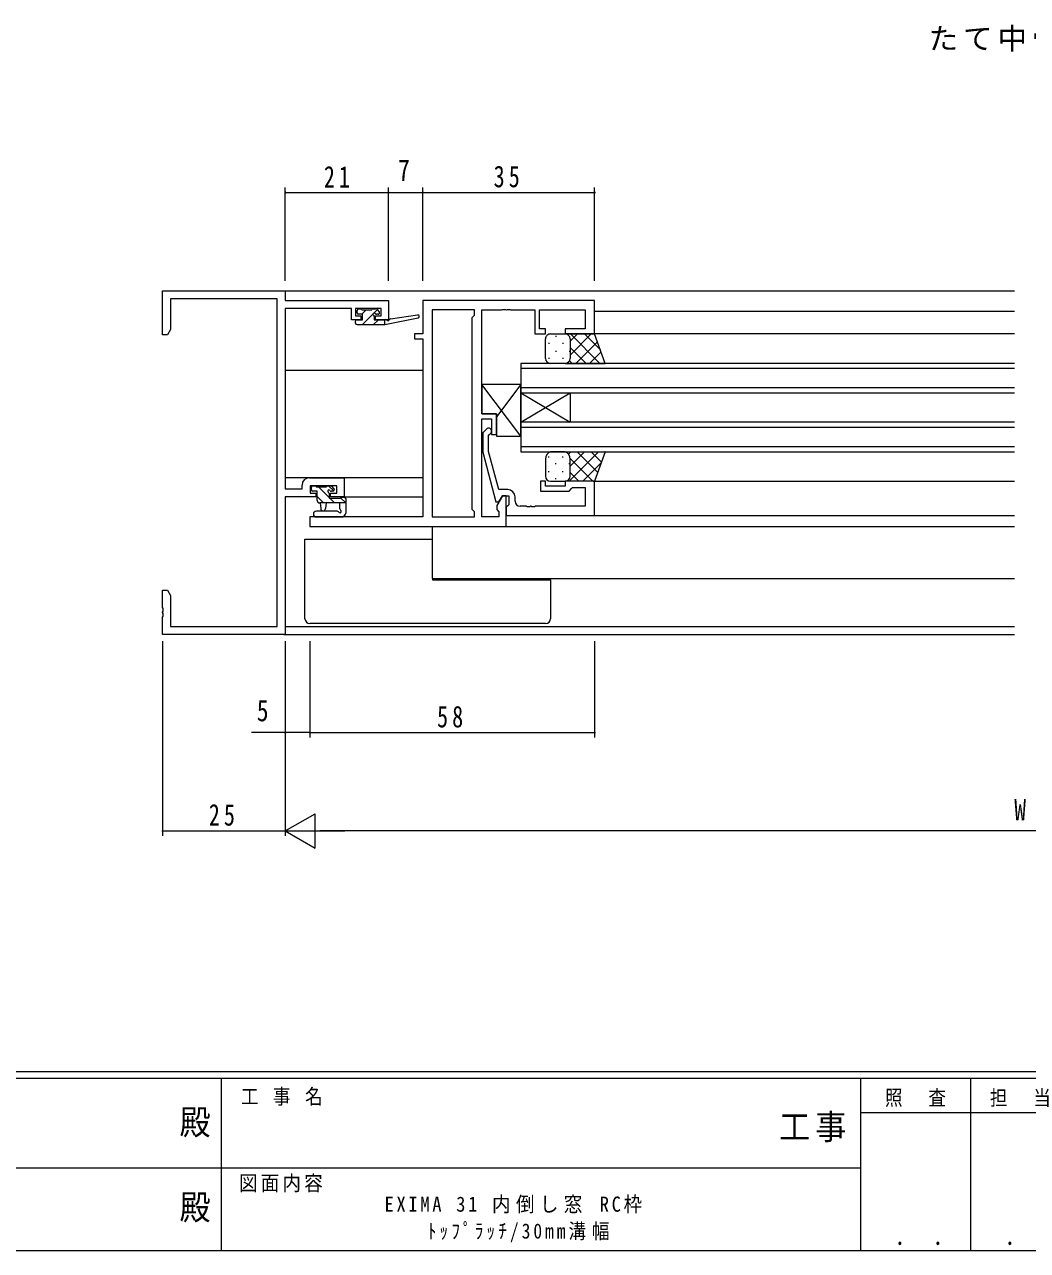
# Model space of a CAD drawing. Units: millimetres on the paper. Extents: x -397 to 397, y -282 to 282.
# Drawn here: x -49 to 155.3, y -282.1 to -32.4 of the extents above; entities that cross this region are included whole.
import ezdxf
from ezdxf.enums import TextEntityAlignment as Align

# ---------------------------------------------------------------- set-up
doc = ezdxf.new("R2010")
doc.units = ezdxf.units.MM
for name, color, linetype, lineweight in [('0-1_YKK_ZWAK', 7, 'Continuous', 18), ('0-3_YKK_11', 7, 'Continuous', 18), ('0-4_YKK_12', 2, 'Continuous', 18), ('0-5_YKK_13', 4, 'Continuous', 18), ('0-7_YKK_D', 6, 'Continuous', 18)]:
    doc.layers.add(name, color=color, linetype=linetype, lineweight=lineweight)
doc.layers.add('0-2_USER1', color=7, linetype='Continuous')
doc.styles.add('ＭＳ ゴシック', font='')
doc.styles.get('ＭＳ ゴシック').set_extended_font_data('MS Gothic')

msp = doc.modelspace()

# ---------------------------------------------------------------- linework, layer by layer
at = {"layer": '0-1_YKK_ZWAK'}
for p, q in [((376.092, -245.7), (-393.908, -245.7)), ((338.292, -247.1), (-393.908, -247.1)), ((-8.908, -247.1), (-8.908, -282.1)), ((121.292, -247.1), (121.292, -282.1)), ((143.692, -247.1), (143.692, -282.1)), ((189.476, -254.099), (121.292, -254.099)), ((-136.308, -265.299), (-7.508, -265.299)), ((-7.508, -265.299), (121.292, -265.299)), ((-393.908, -282.1), (338.292, -282.1))]:
    msp.add_line(p, q, dxfattribs=at)
at = {"layer": '0-3_YKK_11'}
for p, q in [((-20.856, -86.651), (4.144, -86.651)), ((-20.856, -95.651), (-20.856, -86.651)), ((4.144, -86.651), (4.144, -88.651)), ((-19.226, -88.281), (-19.226, -94.559)), ((2.514, -88.281), (-19.226, -88.281)), ((2.514, -155.021), (2.514, -88.281)), ((4.144, -88.651), (25.144, -88.651)), ((25.144, -88.651), (25.144, -92.551)), ((32.144, -88.651), (32.144, -95.451)), ((67.144, -88.651), (32.144, -88.651)), ((67.144, -95.451), (67.144, -88.651)), ((4.144, -90.281), (4.144, -127.021)), ((17.644, -90.281), (4.144, -90.281)), ((17.644, -92.551), (17.644, -90.281)), ((18.444, -90.281), (18.444, -91.751)), ((23.644, -90.281), (18.444, -90.281)), ((18.444, -91.751), (19.544, -91.751)), ((19.544, -91.751), (19.544, -92.551)), ((22.544, -91.751), (23.644, -91.751)), ((22.544, -92.551), (22.544, -91.751)), ((23.644, -91.751), (23.644, -90.281)), ((34.074, -90.581), (34.074, -132.721)), ((42.644, -90.581), (34.074, -90.581)), ((34.074, -90.581), (34.074, -132.721)), ((42.214, -92.081), (42.644, -91.651)), ((42.214, -131.221), (42.214, -92.081)), ((42.644, -91.651), (42.644, -90.581)), ((44.144, -90.581), (48.186, -90.581)), ((44.144, -111.751), (44.144, -90.581)), ((48.186, -90.581), (48.37, -90.461)), ((48.37, -90.461), (48.919, -90.461)), ((48.919, -90.461), (49.103, -90.581)), ((49.103, -90.581), (49.186, -90.581)), ((49.186, -90.581), (49.37, -90.461)), ((49.37, -90.461), (49.919, -90.461)), ((49.919, -90.461), (50.103, -90.581)), ((50.103, -90.581), (54.944, -90.581)), ((54.944, -90.581), (54.944, -95.451)), ((55.944, -90.581), (65.214, -90.581)), ((55.944, -94.451), (55.944, -90.581)), ((65.214, -90.581), (65.214, -94.451)), ((-19.226, -94.559), (-19.856, -95.651)), ((19.544, -92.551), (17.644, -92.551)), ((25.144, -92.551), (22.544, -92.551)), ((57.144, -94.451), (55.944, -94.451)), ((57.144, -95.451), (57.144, -94.451)), ((61.144, -94.451), (61.144, -95.451)), ((65.214, -94.451), (61.144, -94.451)), ((-19.856, -95.651), (-20.856, -95.651)), ((30.444, -95.451), (30.444, -96.451)), ((32.144, -95.451), (30.444, -95.451)), ((30.444, -96.451), (32.144, -96.451)), ((32.144, -96.451), (32.144, -132.721)), ((54.944, -95.451), (57.144, -95.451)), ((61.144, -95.451), (67.144, -95.451)), ((47.144, -111.751), (44.144, -111.751)), ((47.144, -115.951), (47.144, -111.751)), ((44.144, -112.751), (46.144, -112.751)), ((44.144, -132.721), (44.144, -112.751)), ((45.12, -114.827), (44.344, -115.602)), ((46.144, -112.751), (46.144, -115.951)), ((44.344, -115.602), (44.344, -119.548)), ((45.544, -116.1), (45.969, -115.675)), ((45.544, -119.39), (45.544, -116.1)), ((46.144, -115.951), (47.144, -115.951)), ((44.344, -119.548), (47.052, -129.651)), ((47.624, -127.151), (45.544, -119.39)), ((9.044, -124.751), (16.144, -124.751)), ((16.144, -124.751), (16.144, -128.651)), ((4.144, -127.021), (7.544, -127.021)), ((7.544, -127.021), (7.544, -126.251)), ((9.174, -126.381), (9.174, -127.851)), ((14.644, -126.381), (9.174, -126.381)), ((14.644, -127.851), (14.644, -126.381)), ((49.444, -127.151), (47.624, -127.151)), ((56.144, -125.451), (56.144, -127.451)), ((57.144, -125.451), (56.144, -125.451)), ((57.144, -126.451), (57.144, -125.451)), ((61.144, -126.451), (57.144, -126.451)), ((61.144, -125.451), (61.144, -126.451)), ((67.144, -125.451), (61.144, -125.451)), ((61.944, -127.451), (62.444, -126.951)), ((62.444, -126.951), (62.644, -126.751)), ((62.644, -126.751), (65.214, -126.751)), ((65.214, -126.751), (65.214, -130.521)), ((67.144, -132.451), (67.144, -125.451)), ((4.144, -128.651), (4.144, -156.651)), ((10.344, -128.651), (4.144, -128.651)), ((9.174, -127.851), (10.344, -127.851)), ((10.344, -127.851), (10.344, -128.651)), ((13.344, -127.851), (14.644, -127.851)), ((13.344, -128.651), (13.344, -127.851)), ((16.144, -128.651), (13.344, -128.651)), ((47.052, -129.651), (47.652, -129.651)), ((48.344, -128.451), (47.214, -130.408)), ((47.652, -129.651), (48.344, -128.451)), ((48.344, -128.451), (49.644, -128.451)), ((49.144, -128.451), (48.344, -128.451)), ((49.144, -134.651), (49.144, -128.451)), ((49.644, -128.451), (49.644, -130.251)), ((50.944, -129.521), (50.944, -128.651)), ((56.144, -127.451), (61.944, -127.451)), ((42.644, -131.651), (42.214, -131.221)), ((42.644, -132.721), (42.644, -131.651)), ((47.214, -130.408), (47.214, -131.221)), ((47.214, -131.221), (47.644, -131.651)), ((47.644, -131.651), (47.644, -132.721)), ((49.444, -130.451), (49.144, -130.751)), ((49.144, -130.751), (49.144, -132.451)), ((49.644, -130.251), (49.444, -130.451)), ((53.186, -130.521), (51.944, -130.521)), ((53.37, -130.641), (53.186, -130.521)), ((53.919, -130.641), (53.37, -130.641)), ((54.103, -130.521), (53.919, -130.641)), ((54.186, -130.521), (54.103, -130.521)), ((54.37, -130.641), (54.186, -130.521)), ((54.919, -130.641), (54.37, -130.641)), ((55.103, -130.521), (54.919, -130.641)), ((65.214, -130.521), (55.103, -130.521)), ((9.144, -132.721), (9.144, -134.651)), ((32.144, -132.721), (9.144, -132.721)), ((9.144, -134.651), (49.144, -134.651)), ((34.074, -132.721), (42.644, -132.721)), ((47.644, -132.721), (44.144, -132.721)), ((49.144, -132.451), (67.144, -132.451)), ((-20.856, -147.651), (-19.856, -147.651)), ((-20.856, -151.192), (-20.856, -147.651)), ((-19.856, -147.651), (-19.226, -148.742)), ((-19.226, -148.742), (-19.226, -155.021)), ((-20.736, -151.376), (-20.856, -151.192)), ((-20.856, -152.109), (-20.736, -151.926)), ((-20.856, -152.192), (-20.856, -152.109)), ((-20.736, -152.376), (-20.856, -152.192)), ((-20.736, -151.926), (-20.736, -151.376)), ((-20.856, -153.109), (-20.736, -152.926)), ((-20.856, -156.651), (-20.856, -153.109)), ((-20.736, -152.926), (-20.736, -152.376)), ((4.144, -156.651), (-20.856, -156.651)), ((-19.226, -155.021), (2.514, -155.021))]:
    msp.add_line(p, q, dxfattribs=at)
for centre, radius, start, end in [((45.544, -115.251), 0.6, 314.99999, 135.00001), ((9.044, -126.251), 1.5, 90.00001, 179.99999), ((49.444, -128.651), 1.5, 0.00001, 89.99999), ((51.944, -129.521), 1, 180.00001, 269.99999)]:
    msp.add_arc(centre, radius, start, end, dxfattribs=at)
at = {"layer": '0-4_YKK_12'}
for p, q in [((3.844, -86.651), (152.644, -86.651)), ((67.144, -90.851), (152.644, -90.851)), ((152.644, -95.451), (66.644, -95.451)), ((4.144, -102.851), (32.144, -102.851)), ((52.144, -102.451), (152.644, -102.451)), ((152.644, -106.451), (52.144, -106.451)), ((52.144, -107.451), (52.144, -113.451)), ((52.144, -107.451), (62.144, -113.451)), ((52.144, -113.451), (62.144, -107.451)), ((62.144, -107.451), (62.144, -113.451)), ((52.144, -114.451), (152.644, -114.451)), ((152.644, -118.451), (52.144, -118.451)), ((32.144, -124.751), (4.144, -124.751)), ((66.844, -125.45), (152.644, -125.45)), ((15.844, -128.651), (32.144, -128.651)), ((34.074, -134.651), (34.074, -145.25)), ((48.631, -134.651), (152.644, -134.651)), ((49.444, -132.451), (152.644, -132.451)), ((34.074, -145.25), (152.644, -145.25)), ((3.844, -156.651), (152.644, -156.651)), ((4.144, -155.021), (152.644, -155.021))]:
    msp.add_line(p, q, dxfattribs=at)
for points in [[(152.644, -101.451), (52.144, -101.451), (52.144, -107.451), (152.644, -107.451)], [(152.644, -113.451), (52.144, -113.451), (52.144, -119.451), (152.644, -119.451)]]:
    msp.add_lwpolyline(points, dxfattribs=at)
at = {"layer": '0-5_YKK_13'}
for p, q in [((18.744, -91.151), (18.744, -90.651)), ((19.044, -90.351), (19.544, -90.351)), ((19.844, -91.451), (19.044, -91.451)), ((20.603, -90.551), (19.703, -91.451)), ((19.744, -90.551), (21.744, -90.551)), ((19.844, -92.551), (19.844, -91.451)), ((22, -91.399), (19.848, -93.551)), ((21.944, -90.351), (22.544, -90.351)), ((22.858, -90.54), (22.193, -91.206)), ((22.244, -91.912), (22.244, -92.551)), ((23.044, -91.451), (22.705, -91.451)), ((22.757, -90.438), (23.257, -90.938)), ((24.442, -93.551), (31.204, -92.144)), ((25.556, -92.377), (31.098, -91.554)), ((18.444, -93.251), (18.444, -92.851)), ((18.744, -92.551), (19.844, -92.551)), ((18.744, -93.551), (24.442, -93.551)), ((23.093, -92.551), (22.093, -93.551)), ((22.244, -92.551), (24.442, -92.551)), ((24.442, -93.446), (24.338, -93.551)), ((24.442, -92.551), (24.529, -92.536)), ((24.442, -93.551), (24.442, -92.551)), ((57.144, -100.451), (57.144, -96.451)), ((57.809, -97.286), (57.809, -97.486)), ((58.144, -95.451), (61.144, -95.451)), ((59.224, -95.871), (59.224, -96.071)), ((60.639, -97.286), (60.639, -97.486)), ((62.144, -99.772), (66.466, -95.451)), ((62.144, -96.944), (63.637, -95.451)), ((62.144, -96.451), (62.144, -100.051)), ((62.144, -96.451), (62.144, -100.451)), ((68.217, -101.451), (62.217, -95.451)), ((63.294, -101.451), (67.71, -97.035)), ((68.31, -98.715), (65.046, -95.451)), ((59.224, -98.901), (59.224, -99.101)), ((62.054, -98.901), (62.054, -99.101)), ((65.389, -101.451), (62.144, -98.206)), ((66.123, -101.451), (68.454, -99.119)), ((57.809, -100.316), (57.809, -100.516)), ((61.144, -101.451), (58.144, -101.451)), ((60.639, -100.316), (60.639, -100.516)), ((62.561, -101.451), (62.028, -100.919)), ((68.951, -101.451), (69.199, -101.203)), ((52.144, -116.251), (44.144, -105.751)), ((52.144, -105.751), (47.144, -112.313)), ((47.144, -116.251), (52.144, -116.251)), ((61.144, -119.451), (58.144, -119.451)), ((61.798, -119.917), (62.265, -119.451)), ((61.922, -125.451), (67.922, -119.451)), ((62.144, -122.4), (65.093, -119.451)), ((67.788, -123.649), (63.59, -119.451)), ((68.532, -121.565), (66.418, -119.451)), ((69.277, -119.481), (69.247, -119.451)), ((57.144, -120.951), (57.144, -124.451)), ((57.809, -120.586), (57.809, -120.386)), ((59.224, -122.001), (59.224, -121.801)), ((60.639, -120.586), (60.639, -120.386)), ((62.054, -122.001), (62.054, -121.801)), ((62.144, -124.451), (62.144, -120.951)), ((62.144, -124.451), (62.144, -121.351)), ((66.762, -125.451), (62.145, -120.834)), ((64.75, -125.451), (68.475, -121.726)), ((57.809, -123.616), (57.809, -123.416)), ((60.639, -123.616), (60.639, -123.416)), ((63.933, -125.451), (62.144, -123.662)), ((9.444, -127.181), (9.444, -126.681)), ((9.744, -126.381), (10.244, -126.381)), ((10.444, -126.581), (12.544, -126.581)), ((13.044, -128.735), (10.89, -126.581)), ((12.744, -126.381), (13.344, -126.381)), ((13.995, -127.44), (12.935, -126.381)), ((13.557, -126.468), (14.057, -126.968)), ((58.144, -125.451), (61.144, -125.451)), ((59.224, -125.031), (59.224, -124.831)), ((62.054, -124.866), (62.054, -124.831)), ((10.644, -127.481), (9.744, -127.481)), ((10.644, -129.381), (10.644, -127.481)), ((11.945, -129.881), (10.644, -128.58)), ((13.044, -127.942), (13.044, -128.881)), ((13.044, -128.881), (15.344, -128.881)), ((14.19, -129.881), (13.19, -128.881)), ((13.844, -127.481), (13.505, -127.481)), ((16.435, -129.881), (15.359, -128.805)), ((15.544, -128.681), (16.144, -128.681)), ((16.444, -128.981), (16.444, -131.943)), ((14.709, -131.551), (10.461, -131.551)), ((16.444, -129.881), (11.144, -129.881)), ((11.244, -129.881), (11.346, -131.025)), ((12.444, -129.881), (12.342, -131.025)), ((15.244, -131.061), (15.244, -129.881)), ((15.639, -132.751), (10.461, -132.751)), ((15.829, -132.683), (16.261, -132.331)), ((9.144, -137.251), (34.074, -137.251)), ((34.242, -145.551), (34.256, -145.517)), ((34.256, -145.517), (34.27, -145.416)), ((34.27, -145.416), (34.283, -145.25)), ((57.144, -145.551), (58.144, -145.551)), ((58.144, -145.551), (58.144, -145.25)), ((58.144, -145.551), (58.144, -153.451)), ((57.144, -154.451), (9.144, -154.451))]:
    msp.add_line(p, q, dxfattribs=at)
for points in [[(61.144, -101.451), (69.287, -101.451), (67.144, -95.451), (61.144, -95.451)], [(52.144, -116.251), (52.144, -105.751), (44.144, -105.751)], [(44.144, -105.751), (44.144, -111.751), (47.144, -111.751), (47.144, -116.251)], [(61.144, -119.451), (69.287, -119.451), (67.144, -125.451), (61.144, -125.451)], [(8.144, -153.451), (8.144, -137.251), (9.144, -137.251)], [(34.144, -145.25), (34.144, -145.551), (57.144, -145.551)]]:
    msp.add_lwpolyline(points, dxfattribs=at)
for centre, radius, start, end in [((19.044, -90.651), 0.3, 90, 180), ((19.044, -91.151), 0.3, 180, 270), ((19.544, -90.551), 0.2, 0, 90), ((21.944, -90.551), 0.2, 90, 180), ((22.244, -91.451), 0.25, 33.05573, 236.94427), ((21.944, -91.912), 0.3, 0, 56.94427), ((22.705, -91.151), 0.3, 213.05573, 270), ((22.544, -90.651), 0.3, 45, 90), ((23.044, -91.151), 0.3, 270, 45), ((31.142, -91.851), 0.3, 281.74981, 98.44936), ((18.744, -92.851), 0.3, 90, 180), ((18.744, -93.251), 0.3, 180, 270), ((24.577, -92.833), 0.3, 39.19754, 99.19754), ((25.042, -92.453), 0.3, 219.19754, 338.44936), ((25.6, -92.674), 0.3, 98.44936, 158.44936), ((58.144, -96.451), 1, 89.9999, 179.9999), ((61.144, -96.451), 1, 359.9999, 89.9999), ((58.144, -100.451), 1, 179.9999, 269.9999), ((61.144, -100.451), 1, 269.9999, 359.9999), ((58.677, -120.889), 1.534, 110.30881, 182.3117), ((60.612, -120.889), 1.534, 357.68843, 69.69136), ((58.144, -124.451), 1, 180.0001, 270.0001), ((61.144, -124.451), 1, 270.0001, 0.0001), ((9.744, -126.681), 0.3, 90, 180), ((9.744, -127.181), 0.3, 180, 270), ((10.244, -126.581), 0.2, 0, 90), ((12.744, -126.581), 0.2, 90, 180), ((13.044, -127.481), 0.25, 33.05573, 236.94427), ((13.344, -126.681), 0.3, 45, 90), ((13.844, -127.181), 0.3, 270, 45), ((11.144, -129.381), 0.5, 180, 270), ((12.744, -127.942), 0.3, 0, 56.94427), ((13.505, -127.181), 0.3, 213.05573, 270), ((15.544, -128.881), 0.2, 90, 180), ((16.144, -128.981), 0.3, 0, 90), ((10.461, -132.151), 0.6, 90, 270), ((11.844, -130.981), 0.5, 185.09207, 354.90793), ((14.709, -131.851), 0.3, 26.74368, 90), ((15.244, -131.581), 0.3, 206.74368, 60), ((15.544, -131.061), 0.3, 180, 240), ((15.944, -131.943), 0.5, 309.23454, 0), ((15.639, -132.451), 0.3, 270, 309.23454), ((9.144, -153.451), 1, 180, 270), ((57.144, -153.451), 1, 270, 0)]:
    msp.add_arc(centre, radius, start, end, dxfattribs=at)
at = {"layer": '0-7_YKK_D'}
for p, q in [((4.144, -84.651), (4.144, -65.651)), ((4.144, -66.651), (25.144, -66.651)), ((25.144, -84.651), (25.144, -65.651)), ((25.144, -84.651), (25.144, -65.651)), ((25.144, -66.651), (32.144, -66.651)), ((32.144, -84.651), (32.144, -65.651)), ((32.144, -84.651), (32.144, -65.651)), ((32.144, -66.651), (67.144, -66.651)), ((67.144, -84.651), (67.144, -65.651)), ((-20.856, -158.021), (-20.856, -197.651)), ((4.144, -158.021), (4.144, -197.651)), ((4.144, -158.021), (4.144, -177.651)), ((4.144, -158.021), (4.144, -197.651)), ((9.144, -158.021), (9.144, -177.651)), ((9.144, -158.021), (9.144, -177.651)), ((67.144, -158.021), (67.144, -177.651)), ((9.144, -176.651), (67.144, -176.651)), ((4.144, -196.651), (10.207, -193.151)), ((10.207, -200.151), (10.207, -193.151)), ((-20.856, -196.651), (4.144, -196.651)), ((4.144, -196.651), (10.207, -200.151)), ((4.144, -196.651), (16.269, -196.651)), ((297.144, -196.651), (11.144, -196.651))]:
    msp.add_line(p, q, dxfattribs=at)
msp.add_lwpolyline([(9.144, -176.651), (4.144, -176.651), (-2.756, -176.651)], dxfattribs=at)
for centre, start, end in [((4.144, -66.651), 0, 180), ((4.144, -66.651), 180, 0), ((25.144, -66.651), 0, 180), ((25.144, -66.651), 0, 180), ((25.144, -66.651), 180, 0), ((25.144, -66.651), 180, 0), ((32.144, -66.651), 0, 180), ((32.144, -66.651), 0, 180), ((32.144, -66.651), 180, 0), ((32.144, -66.651), 180, 0), ((67.144, -66.651), 0, 180), ((67.144, -66.651), 180, 0), ((4.144, -176.651), 0, 180), ((4.144, -176.651), 180, 0), ((9.144, -176.651), 0, 180), ((9.144, -176.651), 0, 180), ((9.144, -176.651), 180, 0), ((9.144, -176.651), 180, 0), ((67.144, -176.651), 0, 180), ((67.144, -176.651), 180, 0), ((-20.856, -196.651), 0, 180), ((-20.856, -196.651), 180, 0)]:
    msp.add_arc(centre, 0.106, start, end, dxfattribs=at)

# ---------------------------------------------------------------- texts
at = {"layer": '0-1_YKK_ZWAK', "style": 'ＭＳ ゴシック', "width": 0.9}
for p in [(-17.39, -260.056), (-17.39, -277.378)]:
    msp.add_text('殿', height=5.132, dxfattribs=at).set_placement(p, align=Align.BOTTOM_LEFT)
at = {"layer": '0-1_YKK_ZWAK', "attachment_point": 7, "style": 'ＭＳ ゴシック'}
for s, insert, char_height in [('\\T1.22;\\W0.85;工\\~事\\~名', (-4.896, -252.633), 3.079), ('\\T1.24;\\W0.85;照\\~\\~査', (126.281, -252.88), 3.079), ('\\T1.24;\\W0.85;担\\~\\~当', (147.646, -252.88), 3.079), ('\\T1.17;\\W0.9;工事', (104.723, -260.056), 5.132), ('\\T1.17;\\W0.9;図面内容', (-5.291, -270.248), 3.079), ('\\T1.24;\\W0.85;\\~．\\~．', (125.747, -281.046), 3.592), ('\\T1.24;\\W0.85;\\~．\\~．', (148.147, -281.046), 3.592)]:
    msp.add_mtext(s, dxfattribs=dict(at, insert=insert, char_height=char_height))
at = {"layer": '0-2_USER1', "attachment_point": 7, "style": 'ＭＳ ゴシック'}
for s, insert, char_height in [('\\T1.17;たて中骨', (135.167, -37.968), 4.399), ('\\T1.29;\\W0.9;EXIMA\\~31\\~内倒し窓\\~RC枠', (24.349, -274.549), 3.079), ('\\T1.34;\\W0.85;ﾄｯﾌﾟﾗｯﾁ/30mm溝幅', (33.149, -280.425), 3.079)]:
    msp.add_mtext(s, dxfattribs=dict(at, insert=insert, char_height=char_height))
at = {"layer": '0-7_YKK_D', "color": 7, "style": 'ＭＳ ゴシック', "width": 0.8}
for s, p in [('7', (27.097, -65.651)), ('5', (-1.666, -175.651)), ('W', (152.609, -195.851))]:
    msp.add_text(s, height=4.399, dxfattribs=at).set_placement(p, align=Align.BOTTOM_LEFT)
at = {"layer": '0-7_YKK_D', "color": 7, "char_height": 4.399, "attachment_point": 7, "style": 'ＭＳ ゴシック'}
for s, insert in [('\\T1.37;\\W0.75;21', (11.989, -65.651)), ('\\T1.37;\\W0.75;35', (46.574, -65.651)), ('\\T1.37;\\W0.75;58', (35.05, -175.651)), ('\\T1.37;\\W0.75;25', (-11.438, -195.651))]:
    msp.add_mtext(s, dxfattribs=dict(at, insert=insert))

doc.saveas('drawing.dxf')
